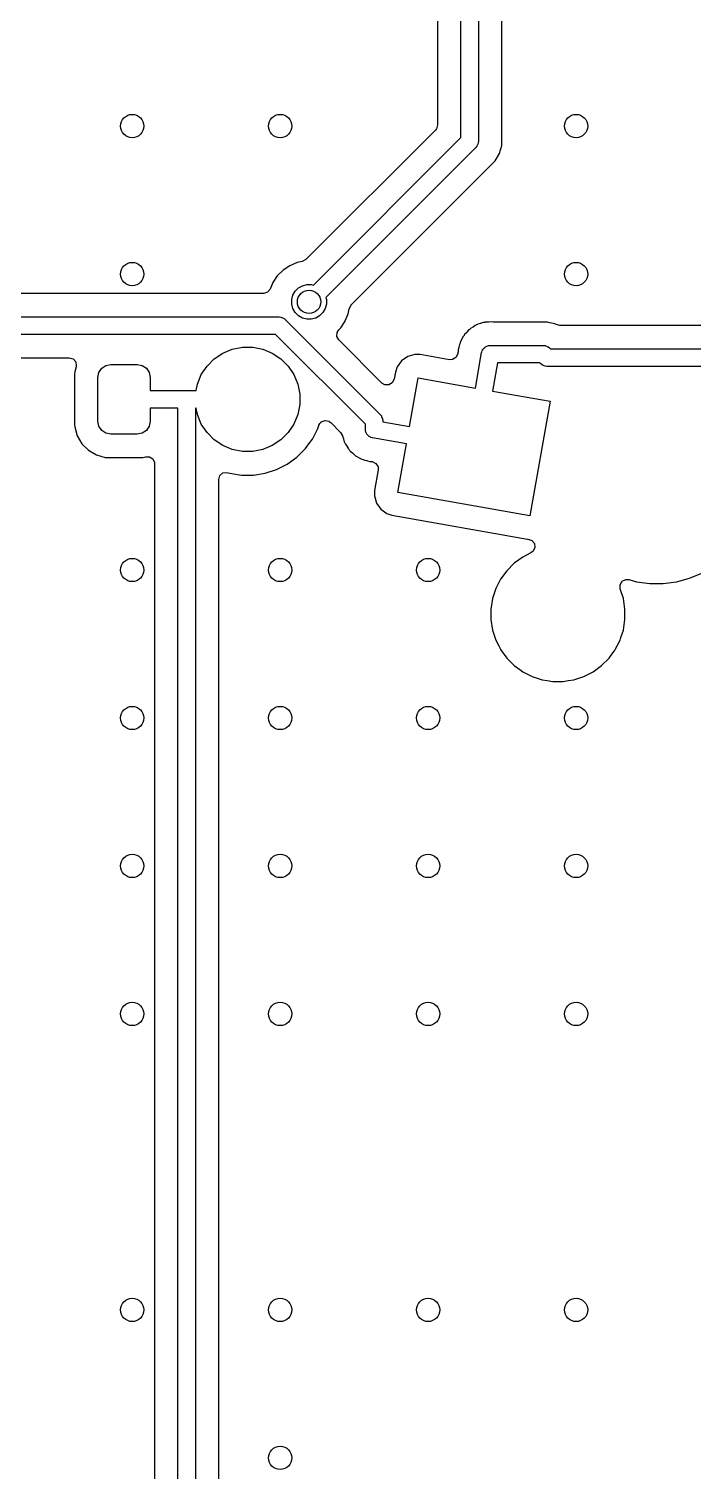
# Model space of a CAD drawing. Extents: x 2.6 to 14.2, y -9.4 to -3.8.
# Drawn here: x 4.913 to 5.362, y -6.439 to -5.465 of the extents above; entities that cross this region are included whole.
import ezdxf

# ---------------------------------------------------------------- set-up
doc = ezdxf.new("R2010")
doc.units = 0
doc.header["$MEASUREMENT"] = 0
doc.layers.add('BLACK', color=7, linetype='CONTINUOUS')

msp = doc.modelspace()

# ---------------------------------------------------------------- linework, layer by layer
at = {"layer": 'BLACK', "linetype": 'CONTINUOUS'}
for p, q in [((5.20535, -5.53837), (5.20535, -5.14307)), ((5.21716, -5.14307), (5.21716, -5.54082)), ((5.23293, -5.54367), (5.23293, -5.15164)), ((5.18958, -5.16079), (5.18958, -5.52982)), ((5.18815, -5.53327), (5.10062, -5.6208)), ((5.18881, -5.53246), (5.18815, -5.53327)), ((5.18958, -5.52982), (5.18881, -5.53246)), ((5.10571, -5.63802), (5.20535, -5.53837)), ((5.21543, -5.54499), (5.11406, -5.64637)), ((5.21617, -5.5441), (5.21543, -5.54499)), ((5.21671, -5.54278), (5.21617, -5.5441)), ((5.21705, -5.54197), (5.21671, -5.54278)), ((5.21716, -5.54082), (5.21705, -5.54197)), ((5.2323, -5.54603), (5.23293, -5.54367)), ((5.13127, -5.65146), (5.2286, -5.55413)), ((5.2286, -5.55413), (5.23145, -5.54918)), ((5.23145, -5.54918), (5.23162, -5.54854)), ((5.23162, -5.54854), (5.23193, -5.54739)), ((5.23193, -5.54739), (5.2323, -5.54603)), ((5.09469, -5.62282), (5.08967, -5.6249)), ((5.09812, -5.62214), (5.09469, -5.62282)), ((5.09469, -5.62282), (5.09469, -5.62282)), ((5.0982, -5.62212), (5.09812, -5.62214)), ((5.10062, -5.6208), (5.0982, -5.62212)), ((5.08131, -5.63176), (5.07829, -5.63628)), ((5.08515, -5.62792), (5.08131, -5.63176)), ((5.08131, -5.63176), (5.08131, -5.63176)), ((5.08967, -5.6249), (5.08515, -5.62792)), ((5.08515, -5.62792), (5.08515, -5.62792)), ((5.08967, -5.6249), (5.08967, -5.6249)), ((5.07472, -5.64289), (5.07211, -5.64376)), ((5.07644, -5.64075), (5.07472, -5.64289)), ((5.07829, -5.63628), (5.07644, -5.64075)), ((5.07829, -5.63628), (5.07829, -5.63628)), ((5.09182, -5.64482), (5.09336, -5.64215)), ((5.09336, -5.64215), (5.09554, -5.63997)), ((5.09554, -5.63997), (5.09821, -5.63843)), ((5.09821, -5.63843), (5.10119, -5.63763)), ((5.10119, -5.63763), (5.10427, -5.63763)), ((5.10427, -5.63763), (5.10571, -5.63802)), ((5.07193, -5.64376), (4.6485, -5.64376)), ((5.07211, -5.64376), (5.07193, -5.64376)), ((5.09102, -5.6478), (5.09182, -5.64482)), ((5.09102, -5.65088), (5.09102, -5.6478)), ((5.09182, -5.65386), (5.09102, -5.65088)), ((5.11444, -5.65088), (5.11364, -5.65386)), ((5.11406, -5.64637), (5.11444, -5.6478)), ((5.11444, -5.6478), (5.11444, -5.65088)), ((5.12993, -5.65395), (5.13121, -5.65152)), ((5.13121, -5.65152), (5.13127, -5.65146)), ((4.65136, -5.65953), (5.08254, -5.65953)), ((5.08254, -5.65953), (5.0837, -5.65964)), ((5.0837, -5.65964), (5.08439, -5.65993)), ((5.08439, -5.65993), (5.08582, -5.66052)), ((5.08582, -5.66052), (5.08672, -5.66126)), ((5.08672, -5.66126), (5.15089, -5.72543)), ((5.09336, -5.65653), (5.09182, -5.65386)), ((5.09554, -5.65871), (5.09336, -5.65653)), ((5.09821, -5.66025), (5.09554, -5.65871)), ((5.10119, -5.66105), (5.09821, -5.66025)), ((5.10427, -5.66105), (5.10119, -5.66105)), ((5.10725, -5.66025), (5.10427, -5.66105)), ((5.10992, -5.65871), (5.10725, -5.66025)), ((5.1121, -5.65653), (5.10992, -5.65871)), ((5.11364, -5.65386), (5.1121, -5.65653)), ((5.12415, -5.66692), (5.12717, -5.66241)), ((5.12717, -5.66241), (5.12723, -5.66227)), ((5.12723, -5.66227), (5.12857, -5.65903)), ((5.12857, -5.65903), (5.12925, -5.65739)), ((5.12925, -5.65739), (5.12993, -5.65395)), ((5.0801, -5.67134), (4.6538, -5.67134)), ((5.14081, -5.73205), (5.0801, -5.67134)), ((5.12155, -5.6727), (5.12175, -5.66995)), ((5.12175, -5.66995), (5.12287, -5.66821)), ((5.12287, -5.66821), (5.12415, -5.66692)), ((5.12415, -5.66692), (5.12415, -5.66692)), ((5.20741, -5.6722), (5.20679, -5.67293)), ((5.20748, -5.67207), (5.20741, -5.6722)), ((5.20762, -5.67183), (5.20748, -5.67207)), ((5.20789, -5.67137), (5.20762, -5.67183)), ((5.20762, -5.67183), (5.20762, -5.67183)), ((5.20908, -5.67017), (5.20789, -5.67137)), ((5.20789, -5.67137), (5.20789, -5.67137)), ((5.20923, -5.67002), (5.20908, -5.67017)), ((5.20908, -5.67017), (5.20908, -5.67017)), ((5.21046, -5.66856), (5.20923, -5.67002)), ((5.21124, -5.66801), (5.21046, -5.66856)), ((5.21155, -5.66771), (5.21124, -5.66801)), ((5.21192, -5.66733), (5.21155, -5.66771)), ((5.21155, -5.66771), (5.21155, -5.66771)), ((5.21339, -5.66649), (5.21192, -5.66733)), ((5.21192, -5.66733), (5.21192, -5.66733)), ((5.21357, -5.66638), (5.21339, -5.66649)), ((5.21513, -5.66529), (5.21357, -5.66638)), ((5.21603, -5.66496), (5.21513, -5.66529)), ((5.2166, -5.66463), (5.21603, -5.66496)), ((5.21686, -5.66448), (5.2166, -5.66463)), ((5.2185, -5.66404), (5.21686, -5.66448)), ((5.2187, -5.66399), (5.2185, -5.66404)), ((5.2185, -5.66404), (5.2185, -5.66404)), ((5.2205, -5.66334), (5.2187, -5.66399)), ((5.22145, -5.66325), (5.2205, -5.66334)), ((5.22186, -5.66314), (5.22145, -5.66325)), ((5.22237, -5.663), (5.22186, -5.66314)), ((5.22428, -5.663), (5.22237, -5.663)), ((5.22237, -5.663), (5.22237, -5.663)), ((5.22618, -5.66284), (5.22428, -5.663)), ((5.22712, -5.663), (5.22618, -5.66284)), ((5.26397, -5.663), (5.22712, -5.663)), ((5.26553, -5.66342), (5.26397, -5.663)), ((5.26397, -5.663), (5.26397, -5.663)), ((5.26764, -5.66399), (5.26553, -5.66342)), ((5.26948, -5.66448), (5.26764, -5.66399)), ((5.26764, -5.66399), (5.26764, -5.66399)), ((5.26987, -5.6647), (5.26948, -5.66448)), ((5.26948, -5.66448), (5.26948, -5.66448)), ((5.27231, -5.66536), (5.26987, -5.6647)), ((5.44116, -5.66536), (5.27231, -5.66536)), ((5.04448, -5.68394), (5.0509, -5.68128)), ((5.0509, -5.68128), (5.05771, -5.67993)), ((5.05771, -5.67993), (5.06466, -5.67993)), ((5.06466, -5.67993), (5.07147, -5.68128)), ((5.07147, -5.68128), (5.07789, -5.68394)), ((5.12287, -5.67511), (5.12155, -5.6727)), ((5.152, -5.70424), (5.12287, -5.67511)), ((5.20399, -5.68019), (5.20356, -5.68182)), ((5.20356, -5.68182), (5.20356, -5.68235)), ((5.20405, -5.67998), (5.20399, -5.68019)), ((5.20438, -5.6781), (5.20405, -5.67998)), ((5.20478, -5.67724), (5.20438, -5.6781)), ((5.20489, -5.67682), (5.20478, -5.67724)), ((5.20503, -5.67631), (5.20489, -5.67682)), ((5.20489, -5.67682), (5.20489, -5.67682)), ((5.20588, -5.67485), (5.20503, -5.67631)), ((5.20503, -5.67631), (5.20503, -5.67631)), ((5.20599, -5.67466), (5.20588, -5.67484)), ((5.20588, -5.67484), (5.20588, -5.67485)), ((5.20679, -5.67293), (5.20599, -5.67466)), ((5.21972, -5.68254), (5.22007, -5.68199)), ((5.22007, -5.68199), (5.22032, -5.6814)), ((5.22032, -5.6814), (5.22068, -5.68103)), ((5.22068, -5.68103), (5.22096, -5.68059)), ((5.22096, -5.68059), (5.22149, -5.68022)), ((5.22149, -5.68022), (5.22195, -5.67977)), ((5.22195, -5.67977), (5.22243, -5.67957)), ((5.22243, -5.67957), (5.22285, -5.67927)), ((5.22285, -5.67927), (5.22348, -5.67913)), ((5.22348, -5.67913), (5.22408, -5.67889)), ((5.22408, -5.67889), (5.22501, -5.67879)), ((5.22501, -5.67879), (5.2251, -5.67877)), ((5.2251, -5.67877), (5.22514, -5.67878)), ((5.22514, -5.67878), (5.22523, -5.67877)), ((5.22523, -5.67877), (5.26111, -5.67877)), ((5.26111, -5.67877), (5.26227, -5.67889)), ((5.26227, -5.67889), (5.26266, -5.67905)), ((5.26266, -5.67905), (5.2644, -5.67977)), ((5.2644, -5.67977), (5.26529, -5.6805)), ((5.26529, -5.6805), (5.26591, -5.68113)), ((5.26591, -5.68113), (5.4383, -5.68113)), ((4.88493, -5.68711), (4.94059, -5.68711)), ((4.94059, -5.68711), (4.94322, -5.68788)), ((4.94322, -5.68788), (4.94503, -5.68996)), ((4.94503, -5.68996), (4.94542, -5.69268)), ((4.96547, -5.69224), (4.96886, -5.69157)), ((4.96886, -5.69157), (4.98658, -5.69157)), ((4.98658, -5.69157), (4.98997, -5.69224)), ((5.03379, -5.69271), (5.03871, -5.6878)), ((5.03871, -5.6878), (5.04448, -5.68394)), ((5.07789, -5.68394), (5.08366, -5.6878)), ((5.08366, -5.6878), (5.08858, -5.69271)), ((5.16534, -5.68923), (5.16233, -5.69322)), ((5.16943, -5.68637), (5.16534, -5.68923)), ((5.16534, -5.68923), (5.16534, -5.68923)), ((5.17421, -5.68491), (5.16943, -5.68637)), ((5.16943, -5.68637), (5.16943, -5.68637)), ((5.17794, -5.68497), (5.17421, -5.68491)), ((5.17421, -5.68491), (5.17421, -5.68491)), ((5.1976, -5.68844), (5.17794, -5.68497)), ((5.17794, -5.68497), (5.17794, -5.68497)), ((5.19967, -5.68835), (5.1976, -5.68844)), ((5.20203, -5.68694), (5.19967, -5.68835)), ((5.20326, -5.68448), (5.20203, -5.68694)), ((5.20338, -5.68376), (5.20326, -5.68448)), ((5.20348, -5.6832), (5.20338, -5.68376)), ((5.20356, -5.68235), (5.20348, -5.6832)), ((5.2152, -5.70755), (5.21941, -5.68365)), ((5.21941, -5.68365), (5.21944, -5.68357)), ((5.21944, -5.68353), (5.21947, -5.68344)), ((5.21944, -5.68357), (5.21944, -5.68353)), ((5.21947, -5.68344), (5.21972, -5.68254)), ((5.23018, -5.69058), (5.22683, -5.7096)), ((5.25867, -5.69058), (5.23018, -5.69058)), ((5.25929, -5.69121), (5.25867, -5.69058)), ((5.26019, -5.69194), (5.25929, -5.69121)), ((4.94435, -5.69654), (4.94424, -5.69794)), ((4.94424, -5.69794), (4.94424, -5.73244)), ((4.94527, -5.69335), (4.94435, -5.69654)), ((4.94435, -5.69654), (4.94435, -5.69654)), ((4.94542, -5.69268), (4.94527, -5.69335)), ((4.96, -5.70043), (4.96068, -5.69704)), ((4.96, -5.72995), (4.96, -5.70043)), ((4.96068, -5.69704), (4.9626, -5.69416)), ((4.9626, -5.69416), (4.96547, -5.69224)), ((4.98997, -5.69224), (4.99284, -5.69416)), ((4.99284, -5.69416), (4.99476, -5.69704)), ((4.99476, -5.69704), (4.99544, -5.70043)), ((4.99544, -5.70043), (4.99544, -5.70928)), ((5.02728, -5.7049), (5.02994, -5.69849)), ((5.02994, -5.69849), (5.03379, -5.69271)), ((5.08858, -5.69271), (5.09243, -5.69849)), ((5.09243, -5.69849), (5.09509, -5.7049)), ((5.16112, -5.69675), (5.16026, -5.70163)), ((5.16233, -5.69322), (5.16112, -5.69675)), ((5.16112, -5.69675), (5.16112, -5.69675)), ((5.17062, -5.73367), (5.17643, -5.70071)), ((5.17643, -5.70071), (5.2152, -5.70755)), ((5.26091, -5.69224), (5.26019, -5.69194)), ((5.26232, -5.69282), (5.26091, -5.69224)), ((5.26347, -5.69294), (5.26232, -5.69282)), ((5.43586, -5.69294), (5.26347, -5.69294)), ((4.99544, -5.70928), (5.02641, -5.70928)), ((5.02641, -5.70928), (5.02728, -5.7049)), ((5.09509, -5.7049), (5.09645, -5.71172)), ((5.15392, -5.70542), (5.152, -5.70424)), ((5.15667, -5.70551), (5.15392, -5.70542)), ((5.15903, -5.7041), (5.15667, -5.70551)), ((5.16026, -5.70163), (5.15903, -5.7041)), ((5.22683, -5.7096), (5.2656, -5.71644)), ((5.09645, -5.71866), (5.09509, -5.72547)), ((5.09645, -5.71172), (5.09645, -5.71866)), ((5.2656, -5.71644), (5.25193, -5.79398)), ((4.96068, -5.73334), (4.96, -5.72995)), ((4.99544, -5.72995), (4.99476, -5.73334)), ((5.01414, -5.72109), (4.99544, -5.72109)), ((4.99544, -5.72109), (4.99544, -5.72995)), ((5.01414, -6.45805), (5.01414, -5.72109)), ((5.02641, -5.72109), (5.02595, -5.72109)), ((5.02595, -5.72109), (5.02595, -6.4605)), ((5.02728, -5.72547), (5.02641, -5.72109)), ((5.02994, -5.73189), (5.02728, -5.72547)), ((5.09509, -5.72547), (5.09243, -5.73189)), ((5.11011, -5.73164), (5.11083, -5.73059)), ((5.11083, -5.73059), (5.11093, -5.73055)), ((5.11093, -5.73055), (5.111, -5.73046)), ((5.111, -5.73046), (5.11219, -5.73001)), ((5.11219, -5.73001), (5.11337, -5.72952)), ((5.11337, -5.72952), (5.11347, -5.72954)), ((5.11347, -5.72954), (5.11357, -5.7295)), ((5.11357, -5.7295), (5.11482, -5.72977)), ((5.11482, -5.72977), (5.11608, -5.72999)), ((5.11608, -5.72999), (5.11619, -5.73007)), ((5.11619, -5.73007), (5.11626, -5.73008)), ((5.11626, -5.73008), (5.11737, -5.73091)), ((5.15089, -5.72543), (5.15162, -5.72632)), ((5.15162, -5.72632), (5.15179, -5.72672)), ((5.15179, -5.72672), (5.1525, -5.72845)), ((5.1525, -5.72845), (5.15262, -5.7296)), ((5.15262, -5.7296), (5.15262, -5.7305)), ((5.15262, -5.7305), (5.17062, -5.73367)), ((4.94424, -5.73244), (4.94424, -5.73244)), ((4.94424, -5.73244), (4.94435, -5.73384)), ((4.94435, -5.73384), (4.94608, -5.73981)), ((4.94608, -5.73981), (4.94608, -5.73981)), ((4.94608, -5.73981), (4.94925, -5.74517)), ((4.9626, -5.73622), (4.96068, -5.73334)), ((4.96547, -5.73814), (4.9626, -5.73622)), ((4.96886, -5.73881), (4.96547, -5.73814)), ((4.98658, -5.73881), (4.96886, -5.73881)), ((4.98997, -5.73814), (4.98658, -5.73881)), ((4.99284, -5.73622), (4.98997, -5.73814)), ((4.99476, -5.73334), (4.99284, -5.73622)), ((5.03379, -5.73767), (5.02994, -5.73189)), ((5.03871, -5.74258), (5.03379, -5.73767)), ((5.08858, -5.73767), (5.08366, -5.74258)), ((5.09243, -5.73189), (5.08858, -5.73767)), ((5.10498, -5.74202), (5.10863, -5.73484)), ((5.10863, -5.73484), (5.10928, -5.73286)), ((5.10928, -5.73286), (5.10934, -5.73277)), ((5.10934, -5.73277), (5.10935, -5.73266)), ((5.10935, -5.73266), (5.11011, -5.73164)), ((5.11737, -5.73091), (5.124, -5.73754)), ((5.124, -5.73754), (5.12531, -5.73994)), ((5.12531, -5.73994), (5.12537, -5.74019)), ((5.12537, -5.74019), (5.12595, -5.74178)), ((5.14081, -5.73546), (5.14081, -5.73205)), ((5.14082, -5.73554), (5.14081, -5.73546)), ((5.14081, -5.73559), (5.14082, -5.73554)), ((5.14083, -5.73568), (5.14081, -5.73559)), ((5.14092, -5.73661), (5.14083, -5.73568)), ((5.14117, -5.73721), (5.14092, -5.73661)), ((5.14131, -5.73784), (5.14117, -5.73721)), ((5.1416, -5.73826), (5.14131, -5.73784)), ((5.1418, -5.73874), (5.1416, -5.73826)), ((5.14226, -5.73919), (5.1418, -5.73874)), ((5.14263, -5.73972), (5.14226, -5.73919)), ((5.14307, -5.74), (5.14263, -5.73972)), ((5.14343, -5.74037), (5.14307, -5.74)), ((5.14403, -5.74061), (5.14343, -5.74037)), ((4.94925, -5.74517), (4.94925, -5.74517)), ((4.94925, -5.74517), (4.95365, -5.74957)), ((4.95365, -5.74957), (4.95365, -5.74957)), ((4.95365, -5.74957), (4.95476, -5.75023)), ((4.95476, -5.75023), (4.959, -5.75273)), ((5.04448, -5.74644), (5.03871, -5.74258)), ((5.0509, -5.7491), (5.04448, -5.74644)), ((5.05771, -5.75045), (5.0509, -5.7491)), ((5.07147, -5.7491), (5.06466, -5.75045)), ((5.07789, -5.74644), (5.07147, -5.7491)), ((5.08366, -5.74258), (5.07789, -5.74644)), ((5.09454, -5.75424), (5.10024, -5.74854)), ((5.10024, -5.74854), (5.10264, -5.74525)), ((5.10024, -5.74854), (5.10024, -5.74854)), ((5.10024, -5.74854), (5.10024, -5.74854)), ((5.10264, -5.74525), (5.10498, -5.74202)), ((5.12595, -5.74178), (5.12608, -5.74219)), ((5.12608, -5.74219), (5.12652, -5.74382)), ((5.12652, -5.74382), (5.12652, -5.74382)), ((5.12652, -5.74382), (5.12678, -5.74428)), ((5.12678, -5.74428), (5.12678, -5.74428)), ((5.12678, -5.74428), (5.127, -5.74465)), ((5.127, -5.74465), (5.12732, -5.74555)), ((5.12732, -5.74555), (5.12842, -5.74711)), ((5.12842, -5.74711), (5.12852, -5.7473)), ((5.12852, -5.7473), (5.12937, -5.74876)), ((5.12937, -5.74876), (5.12937, -5.74876)), ((5.12937, -5.74876), (5.12974, -5.74914)), ((5.12974, -5.74914), (5.13029, -5.74979)), ((5.13029, -5.74979), (5.1306, -5.75023)), ((5.1306, -5.75023), (5.1306, -5.75023)), ((5.1306, -5.75023), (5.1306, -5.75023)), ((5.1306, -5.75023), (5.13206, -5.75145)), ((5.14457, -5.74096), (5.14403, -5.74061)), ((5.14547, -5.74121), (5.14457, -5.74096)), ((5.14556, -5.74125), (5.14547, -5.74121)), ((5.1456, -5.74125), (5.14556, -5.74125)), ((5.14569, -5.74127), (5.1456, -5.74125)), ((5.16857, -5.74531), (5.14569, -5.74127)), ((5.16276, -5.77826), (5.16857, -5.74531)), ((4.959, -5.75273), (4.96498, -5.75447)), ((4.96498, -5.75447), (4.96638, -5.75458)), ((4.96638, -5.75458), (4.98907, -5.75458)), ((4.98907, -5.75458), (4.99046, -5.75447)), ((4.99046, -5.75447), (4.99213, -5.75399)), ((4.99213, -5.75399), (4.99488, -5.75399)), ((4.99488, -5.75399), (4.99719, -5.75549)), ((4.99719, -5.75549), (4.99832, -5.75799)), ((4.99832, -5.75799), (4.99837, -5.75867)), ((4.99837, -5.75867), (4.99837, -6.44514)), ((5.06466, -5.75045), (5.05771, -5.75045)), ((5.08084, -5.76264), (5.08802, -5.75898)), ((5.08802, -5.75898), (5.09193, -5.75614)), ((5.09193, -5.75614), (5.09454, -5.75424)), ((5.09454, -5.75424), (5.09454, -5.75424)), ((5.09454, -5.75424), (5.09454, -5.75424)), ((5.13206, -5.75145), (5.1334, -5.7528)), ((5.1334, -5.7528), (5.13423, -5.75328)), ((5.13423, -5.75328), (5.13456, -5.75355)), ((5.13456, -5.75355), (5.13456, -5.75355)), ((5.13456, -5.75355), (5.13497, -5.75389)), ((5.13497, -5.75389), (5.13497, -5.75389)), ((5.13497, -5.75389), (5.13497, -5.75389)), ((5.13497, -5.75389), (5.13497, -5.75389)), ((5.13497, -5.75389), (5.1367, -5.7547)), ((5.1367, -5.7547), (5.13835, -5.75565)), ((5.13835, -5.75565), (5.13927, -5.7559)), ((5.13927, -5.7559), (5.14014, -5.75631)), ((5.14014, -5.75631), (5.14014, -5.75631)), ((5.14014, -5.75631), (5.14058, -5.75638)), ((5.14058, -5.75638), (5.14181, -5.7566)), ((5.14181, -5.7566), (5.14222, -5.75669)), ((5.14222, -5.75669), (5.14386, -5.75713)), ((5.14386, -5.75713), (5.14439, -5.75713)), ((5.14439, -5.75713), (5.14524, -5.7572)), ((5.14524, -5.7572), (5.14549, -5.75725)), ((5.14549, -5.75725), (5.14796, -5.75847)), ((5.14796, -5.75847), (5.14937, -5.76083)), ((5.04172, -5.76942), (5.04249, -5.76678)), ((5.04172, -6.4564), (5.04172, -5.76942)), ((5.04249, -5.76678), (5.04457, -5.76498)), ((5.04457, -5.76498), (5.04729, -5.76459)), ((5.04729, -5.76459), (5.04811, -5.76478)), ((5.04811, -5.76478), (5.0492, -5.76513)), ((5.0492, -5.76513), (5.05716, -5.76639)), ((5.05716, -5.76639), (5.05716, -5.76639)), ((5.05716, -5.76639), (5.06521, -5.76639)), ((5.06521, -5.76639), (5.07317, -5.76513)), ((5.06521, -5.76639), (5.06521, -5.76639)), ((5.07317, -5.76513), (5.08084, -5.76264)), ((5.14945, -5.7629), (5.14701, -5.77674)), ((5.14937, -5.76083), (5.14945, -5.7629)), ((5.14701, -5.77674), (5.14695, -5.78048)), ((5.14701, -5.77674), (5.14701, -5.77674)), ((5.25193, -5.79398), (5.16276, -5.77826)), ((5.14695, -5.78048), (5.14695, -5.78048)), ((5.14695, -5.78048), (5.14738, -5.78191)), ((5.14738, -5.78191), (5.14841, -5.78526)), ((5.14841, -5.78526), (5.15127, -5.78935)), ((5.15127, -5.78935), (5.15526, -5.79235)), ((5.15526, -5.79235), (5.1588, -5.79357)), ((5.1588, -5.79357), (5.25041, -5.80973)), ((5.25041, -5.80973), (5.25062, -5.80973)), ((5.25062, -5.80973), (5.25324, -5.81055)), ((5.25417, -5.81787), (5.25275, -5.81896)), ((5.25324, -5.81055), (5.25501, -5.81266)), ((5.25535, -5.81539), (5.25417, -5.81787)), ((5.25501, -5.81266), (5.25535, -5.81539)), ((5.24148, -5.82596), (5.23643, -5.831)), ((5.24724, -5.82177), (5.24148, -5.82596)), ((5.24148, -5.82596), (5.24148, -5.82596)), ((5.25275, -5.81896), (5.24724, -5.82177)), ((5.23224, -5.83677), (5.22901, -5.84312)), ((5.23643, -5.831), (5.23224, -5.83677)), ((5.23643, -5.831), (5.23643, -5.831)), ((5.31435, -5.83817), (5.31682, -5.83696)), ((5.31682, -5.83696), (5.31892, -5.83705)), ((5.31892, -5.83705), (5.32411, -5.83845)), ((5.35106, -5.83845), (5.35979, -5.83611)), ((5.35979, -5.83611), (5.36814, -5.83265)), ((5.22901, -5.84312), (5.2268, -5.8499)), ((5.22901, -5.84312), (5.22901, -5.84312)), ((5.31293, -5.84053), (5.31435, -5.83817)), ((5.31301, -5.84328), (5.31293, -5.84053)), ((5.31516, -5.8499), (5.31301, -5.84328)), ((5.32411, -5.83845), (5.33307, -5.83963)), ((5.33307, -5.83963), (5.33307, -5.83963)), ((5.33307, -5.83963), (5.34211, -5.83963)), ((5.34211, -5.83963), (5.35106, -5.83845)), ((5.34211, -5.83963), (5.34211, -5.83963)), ((5.2268, -5.8499), (5.22569, -5.85694)), ((5.22569, -5.85694), (5.22569, -5.86407)), ((5.31628, -5.85694), (5.31516, -5.8499)), ((5.31628, -5.86407), (5.31628, -5.85694)), ((5.22569, -5.86407), (5.2268, -5.87111)), ((5.31516, -5.87111), (5.31628, -5.86407)), ((5.2268, -5.87111), (5.22901, -5.87789)), ((5.31296, -5.87789), (5.31352, -5.87618)), ((5.31352, -5.87618), (5.31516, -5.87111)), ((5.22901, -5.87789), (5.22901, -5.87789)), ((5.22901, -5.87789), (5.23094, -5.88168)), ((5.23094, -5.88168), (5.23218, -5.88412)), ((5.23218, -5.88412), (5.23224, -5.88425)), ((5.23224, -5.88425), (5.23643, -5.89001)), ((5.30596, -5.88943), (5.30816, -5.8864)), ((5.30816, -5.8864), (5.30911, -5.88509)), ((5.30911, -5.88509), (5.30972, -5.88425)), ((5.30972, -5.88425), (5.31296, -5.87789)), ((5.23643, -5.89001), (5.23643, -5.89001)), ((5.23643, -5.89001), (5.24148, -5.89506)), ((5.24148, -5.89506), (5.24148, -5.89506)), ((5.24148, -5.89506), (5.24511, -5.89769)), ((5.29472, -5.89925), (5.30049, -5.89506)), ((5.30049, -5.89506), (5.30553, -5.89001)), ((5.30553, -5.89001), (5.30596, -5.88943)), ((5.30553, -5.89001), (5.30553, -5.89001)), ((5.30553, -5.89001), (5.30553, -5.89001)), ((5.24511, -5.89769), (5.24724, -5.89925)), ((5.24724, -5.89925), (5.25043, -5.90087)), ((5.25043, -5.90087), (5.2536, -5.90248)), ((5.2536, -5.90248), (5.2536, -5.90248)), ((5.2536, -5.90248), (5.25699, -5.90358)), ((5.25699, -5.90358), (5.26038, -5.90469)), ((5.26038, -5.90469), (5.26364, -5.9052)), ((5.26364, -5.9052), (5.26742, -5.9058)), ((5.26742, -5.9058), (5.26742, -5.9058)), ((5.26742, -5.9058), (5.27455, -5.9058)), ((5.27455, -5.9058), (5.27796, -5.90526)), ((5.27796, -5.90526), (5.28159, -5.90469)), ((5.28159, -5.90469), (5.28837, -5.90248)), ((5.28837, -5.90248), (5.29472, -5.89925))]:
    msp.add_line(p, q, dxfattribs=at)
at = {"layer": 'BLACK'}
for centre in [(4.98323, -5.53054), (5.08323, -5.53054), (5.28323, -5.53054), (4.98323, -5.63054), (5.28323, -5.63054), (5.10273, -5.64934), (4.98323, -5.83054), (5.08323, -5.83054), (5.18323, -5.83054), (4.98323, -5.93054), (5.08323, -5.93054), (5.18323, -5.93054), (5.28323, -5.93054), (4.98323, -6.03054), (5.08323, -6.03054), (5.18323, -6.03054), (5.28323, -6.03054), (4.98323, -6.13054), (5.08323, -6.13054), (5.18323, -6.13054), (5.28323, -6.13054), (4.98323, -6.33054), (5.08323, -6.33054), (5.18323, -6.33054), (5.28323, -6.33054), (5.08323, -6.43054)]:
    msp.add_circle(centre, 0.00787, dxfattribs=at)

doc.saveas('drawing.dxf')
